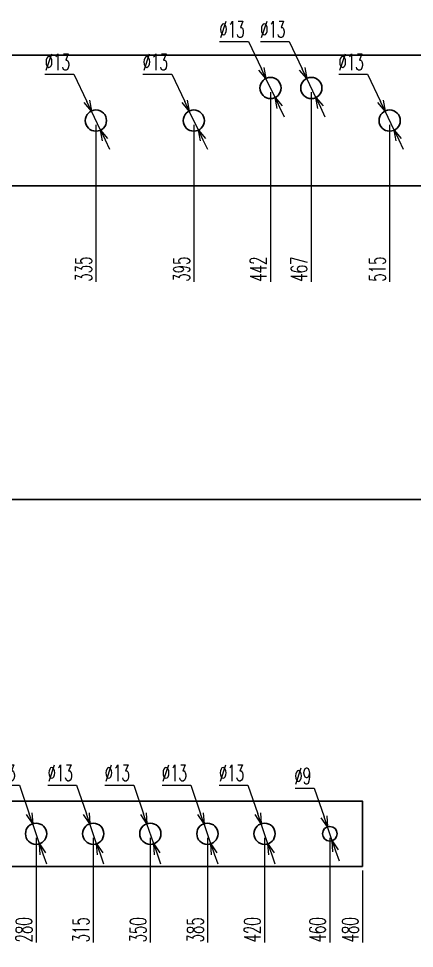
# Model space of a CAD drawing. Header units: millimetres. Extents: x 44190 to 77260, y -67199 to -50358.
# Drawn here: x 58334 to 58577, y -53555 to -52985 of the extents above; entities that cross this region are included whole.
import ezdxf

# ---------------------------------------------------------------- set-up
doc = ezdxf.new("R2010")
doc.units = ezdxf.units.MM
doc.header["$LTSCALE"] = 3
doc.styles.add('Ann_w01', font='romans.shx', dxfattribs={"width": 0.6, "bigfont": 'chineset.shx'})
doc.dimstyles.new('Dim 01_SC05', dxfattribs={"dimscale": 5, "dimtxt": 2, "dimasz": 1.3, "dimexe": 0.5, "dimexo": 0.5, "dimgap": 0.5, "dimtad": 1, "dimtoh": 1, "dimdec": 1, "dimzin": 12, "dimdsep": 46, "dimtxsty": 'Ann_w01', "dimblk": 'OPEN30', "dimcen": 1.5, "dimclrd": 6, "dimclre": 6, "dimclrt": 3, "dimadec": 1, "dimazin": 3, "dimtm": 1e-09, "dimtfac": 1, "dimtdec": 1, "dimtmove": 0, "dimatfit": 3, "dimldrblk": 'OPEN30', "dimfxl": 1, "dimtolj": 1, "dimlwd": 20, "dimlwe": 20, "dimarcsym": 0})

# ---------------------------------------------------------------- blocks, each defined once
blk = doc.blocks.new('*D634')
at = {"color": 6, "lineweight": 20, "transparency": 16777216}
blk.add_line((58381.83, -53049.96), (58381.83, -53146.19), dxfattribs=at)
at = {"layer": 'Defpoints', "color": 0, "transparency": 16777216}
for p in [(58046.83, -53047.46), (58381.83, -53047.46), (58381.83, -53128.26)]:
    blk.add_point(p, dxfattribs=at)
at = {"color": 3, "transparency": 16777216, "insert": (58374.33, -53138.48), "char_height": 10, "attachment_point": 5, "rotation": 90, "style": 'Ann_w01'}
blk.add_mtext('\\A1;335', dxfattribs=at)
blk = doc.blocks.new('_Open30')
at = {"color": 0, "linetype": 'ByBlock', "lineweight": -2}
for p, q in [((-1, 0.268), (0, 0)), ((0, 0), (-1, -0.268)), ((0, 0), (-1, 0))]:
    blk.add_line(p, q, dxfattribs=at)
blk = doc.blocks.new('*D635')
at = {"color": 6, "lineweight": 20, "transparency": 16777216}
blk.add_line((58441.83, -53049.96), (58441.83, -53146.19), dxfattribs=at)
at = {"layer": 'Defpoints', "color": 0, "transparency": 16777216}
for p in [(58046.83, -53047.46), (58441.83, -53047.46), (58441.83, -53128.26)]:
    blk.add_point(p, dxfattribs=at)
at = {"color": 3, "transparency": 16777216, "insert": (58434.33, -53138.48), "char_height": 10, "attachment_point": 5, "rotation": 90, "style": 'Ann_w01'}
blk.add_mtext('\\A1;395', dxfattribs=at)
blk = doc.blocks.new('*D636')
at = {"color": 6, "lineweight": 20, "transparency": 16777216}
blk.add_line((58488.83, -53029.96), (58488.83, -53146.19), dxfattribs=at)
at = {"layer": 'Defpoints', "color": 0, "transparency": 16777216}
for p in [(58488.83, -53027.46), (58046.83, -53047.46), (58488.83, -53128.26)]:
    blk.add_point(p, dxfattribs=at)
at = {"color": 3, "transparency": 16777216, "insert": (58481.33, -53138.48), "char_height": 10, "attachment_point": 5, "rotation": 90, "style": 'Ann_w01'}
blk.add_mtext('\\A1;442', dxfattribs=at)
blk = doc.blocks.new('*D637')
at = {"color": 6, "lineweight": 20, "transparency": 16777216}
blk.add_line((58513.83, -53029.96), (58513.83, -53146.19), dxfattribs=at)
at = {"layer": 'Defpoints', "color": 0, "transparency": 16777216}
for p in [(58513.83, -53027.46), (58046.83, -53047.46), (58513.83, -53128.26)]:
    blk.add_point(p, dxfattribs=at)
at = {"color": 3, "transparency": 16777216, "insert": (58506.33, -53138.48), "char_height": 10, "attachment_point": 5, "rotation": 90, "style": 'Ann_w01'}
blk.add_mtext('\\A1;467', dxfattribs=at)
blk = doc.blocks.new('*D638')
at = {"color": 6, "lineweight": 20, "transparency": 16777216}
blk.add_line((58561.83, -53049.96), (58561.83, -53146.19), dxfattribs=at)
at = {"layer": 'Defpoints', "color": 0, "transparency": 16777216}
for p in [(58046.83, -53047.46), (58561.83, -53047.46), (58561.83, -53128.26)]:
    blk.add_point(p, dxfattribs=at)
at = {"color": 3, "transparency": 16777216, "insert": (58554.33, -53138.48), "char_height": 10, "attachment_point": 5, "rotation": 90, "style": 'Ann_w01'}
blk.add_mtext('\\A1;515', dxfattribs=at)
blk = doc.blocks.new('*D639')
at = {"color": 6, "lineweight": 20, "transparency": 16777216}
blk.add_line((58621.83, -53049.96), (58621.83, -53146.19), dxfattribs=at)
at = {"layer": 'Defpoints', "color": 0, "transparency": 16777216}
for p in [(58046.83, -53047.46), (58621.83, -53047.46), (58621.83, -53128.26)]:
    blk.add_point(p, dxfattribs=at)
at = {"color": 3, "transparency": 16777216, "insert": (58614.33, -53138.48), "char_height": 10, "attachment_point": 5, "rotation": 90, "style": 'Ann_w01'}
blk.add_mtext('\\A1;575', dxfattribs=at)
blk = doc.blocks.new('*D640')
at = {"color": 6, "lineweight": 20, "transparency": 16777216}
blk.add_line((58681.83, -53049.96), (58681.83, -53145.91), dxfattribs=at)
at = {"layer": 'Defpoints', "color": 0, "transparency": 16777216}
for p in [(58046.83, -53047.46), (58681.83, -53047.46), (58681.83, -53128.26)]:
    blk.add_point(p, dxfattribs=at)
at = {"color": 3, "transparency": 16777216, "insert": (58674.33, -53138.33), "char_height": 10, "attachment_point": 5, "rotation": 90, "style": 'Ann_w01'}
blk.add_mtext('\\A1;635', dxfattribs=at)
blk = doc.blocks.new('*D641')
at = {"color": 6, "lineweight": 20, "transparency": 16777216}
blk.add_line((58736.83, -53069.96), (58736.83, -53145.91), dxfattribs=at)
at = {"layer": 'Defpoints', "color": 0, "transparency": 16777216}
for p in [(58046.83, -53047.46), (58736.83, -53067.46), (58736.83, -53128.26)]:
    blk.add_point(p, dxfattribs=at)
at = {"color": 3, "transparency": 16777216, "insert": (58729.33, -53138.33), "char_height": 10, "attachment_point": 5, "rotation": 90, "style": 'Ann_w01'}
blk.add_mtext('\\A1;690', dxfattribs=at)
blk = doc.blocks.new('*D642')
at = {"color": 6, "lineweight": 20, "transparency": 16777216}
blk.add_line((58786.83, -53089.96), (58786.83, -53146.19), dxfattribs=at)
at = {"layer": 'Defpoints', "color": 0, "transparency": 16777216}
for p in [(58046.83, -53047.46), (58786.83, -53087.46), (58786.83, -53128.26)]:
    blk.add_point(p, dxfattribs=at)
at = {"color": 3, "transparency": 16777216, "insert": (58779.33, -53138.48), "char_height": 10, "attachment_point": 5, "rotation": 90, "style": 'Ann_w01'}
blk.add_mtext('\\A1;740', dxfattribs=at)
blk = doc.blocks.new('*D652')
at = {"color": 6, "lineweight": 20, "transparency": 16777216}
for p, q in [((58350.63, -53019.03), (58368.27, -53019.03)), ((58368.27, -53019.03), (58376.23, -53035.73)), ((58384.63, -53053.33), (58379.03, -53041.59)), ((58387.42, -53059.19), (58390.22, -53065.06))]:
    blk.add_line(p, q, dxfattribs=at)
at = {"layer": 'Defpoints', "color": 0, "transparency": 16777216}
for p in [(58379.03, -53041.59), (58384.63, -53053.33)]:
    blk.add_point(p, dxfattribs=at)
at = {"color": 6, "lineweight": 20, "transparency": 16777216, "xscale": 6.5, "yscale": 6.5, "zscale": 6.5}
for p, rotation in [((58379.03, -53041.59), 295.4934943765007), ((58384.63, -53053.33), 115.4934943765006)]:
    blk.add_blockref('_Open30', p, dxfattribs=dict(at, rotation=rotation))
at = {"color": 3, "transparency": 16777216, "insert": (58358.2, -53011.53), "char_height": 10, "attachment_point": 5, "style": 'Ann_w01'}
blk.add_mtext('\\A1;∅13', dxfattribs=at)
blk = doc.blocks.new('*D653')
at = {"color": 6, "lineweight": 20, "transparency": 16777216}
for p, q in [((58410.63, -53019.03), (58428.27, -53019.03)), ((58428.27, -53019.03), (58436.23, -53035.73)), ((58444.63, -53053.33), (58439.03, -53041.59)), ((58447.42, -53059.19), (58450.22, -53065.06))]:
    blk.add_line(p, q, dxfattribs=at)
at = {"layer": 'Defpoints', "color": 0, "transparency": 16777216}
for p in [(58439.03, -53041.59), (58444.63, -53053.33)]:
    blk.add_point(p, dxfattribs=at)
at = {"color": 6, "lineweight": 20, "transparency": 16777216, "xscale": 6.5, "yscale": 6.5, "zscale": 6.5}
for p, rotation in [((58439.03, -53041.59), 295.4934943765007), ((58444.63, -53053.33), 115.4934943765006)]:
    blk.add_blockref('_Open30', p, dxfattribs=dict(at, rotation=rotation))
at = {"color": 3, "transparency": 16777216, "insert": (58418.2, -53011.53), "char_height": 10, "attachment_point": 5, "style": 'Ann_w01'}
blk.add_mtext('\\A1;∅13', dxfattribs=at)
blk = doc.blocks.new('*D655')
at = {"color": 6, "lineweight": 20, "transparency": 16777216}
for p, q in [((58530.63, -53019.03), (58548.27, -53019.03)), ((58548.27, -53019.03), (58556.23, -53035.73)), ((58564.63, -53053.33), (58559.03, -53041.59)), ((58567.42, -53059.19), (58570.22, -53065.06))]:
    blk.add_line(p, q, dxfattribs=at)
at = {"layer": 'Defpoints', "color": 0, "transparency": 16777216}
for p in [(58559.03, -53041.59), (58564.63, -53053.33)]:
    blk.add_point(p, dxfattribs=at)
at = {"color": 6, "lineweight": 20, "transparency": 16777216, "xscale": 6.5, "yscale": 6.5, "zscale": 6.5}
for p, rotation in [((58559.03, -53041.59), 295.4934943764993), ((58564.63, -53053.33), 115.4934943764993)]:
    blk.add_blockref('_Open30', p, dxfattribs=dict(at, rotation=rotation))
at = {"color": 3, "transparency": 16777216, "insert": (58538.2, -53011.53), "char_height": 10, "attachment_point": 5, "style": 'Ann_w01'}
blk.add_mtext('\\A1;∅13', dxfattribs=at)
blk = doc.blocks.new('*D660')
at = {"color": 6, "lineweight": 20, "transparency": 16777216}
for p, q in [((58482.63, -52999.03), (58500.27, -52999.03)), ((58500.27, -52999.03), (58508.23, -53015.73)), ((58516.63, -53033.33), (58511.03, -53021.59)), ((58519.42, -53039.19), (58522.22, -53045.06))]:
    blk.add_line(p, q, dxfattribs=at)
at = {"layer": 'Defpoints', "color": 0, "transparency": 16777216}
for p in [(58511.03, -53021.59), (58516.63, -53033.33)]:
    blk.add_point(p, dxfattribs=at)
at = {"color": 6, "lineweight": 20, "transparency": 16777216, "xscale": 6.5, "yscale": 6.5, "zscale": 6.5}
for p, rotation in [((58511.03, -53021.59), 295.4934943765999), ((58516.63, -53033.33), 115.4934943765999)]:
    blk.add_blockref('_Open30', p, dxfattribs=dict(at, rotation=rotation))
at = {"color": 3, "transparency": 16777216, "insert": (58490.2, -52991.53), "char_height": 10, "attachment_point": 5, "style": 'Ann_w01'}
blk.add_mtext('\\A1;∅13', dxfattribs=at)
blk = doc.blocks.new('*D661')
at = {"color": 6, "lineweight": 20, "transparency": 16777216}
for p, q in [((58457.63, -52999.03), (58475.27, -52999.03)), ((58475.27, -52999.03), (58483.23, -53015.73)), ((58491.63, -53033.33), (58486.03, -53021.59)), ((58494.42, -53039.19), (58497.22, -53045.06))]:
    blk.add_line(p, q, dxfattribs=at)
at = {"layer": 'Defpoints', "color": 0, "transparency": 16777216}
for p in [(58486.03, -53021.59), (58491.63, -53033.33)]:
    blk.add_point(p, dxfattribs=at)
at = {"color": 6, "lineweight": 20, "transparency": 16777216, "xscale": 6.5, "yscale": 6.5, "zscale": 6.5}
for p, rotation in [((58486.03, -53021.59), 295.4934943764993), ((58491.63, -53033.33), 115.4934943764993)]:
    blk.add_blockref('_Open30', p, dxfattribs=dict(at, rotation=rotation))
at = {"color": 3, "transparency": 16777216, "insert": (58465.2, -52991.53), "char_height": 10, "attachment_point": 5, "style": 'Ann_w01'}
blk.add_mtext('\\A1;∅13', dxfattribs=at)
blk = doc.blocks.new('*D675')
at = {"color": 6, "lineweight": 20, "transparency": 16777216}
blk.add_line((58345.18, -53486.92), (58345.18, -53551.01), dxfattribs=at)
at = {"layer": 'Defpoints', "color": 0, "transparency": 16777216}
for p in [(58065.18, -53484.42), (58345.18, -53484.42), (58345.18, -53533.08)]:
    blk.add_point(p, dxfattribs=at)
at = {"color": 3, "transparency": 16777216, "insert": (58337.68, -53543.29), "char_height": 10, "attachment_point": 5, "rotation": 90, "style": 'Ann_w01'}
blk.add_mtext('\\A1;280', dxfattribs=at)
blk = doc.blocks.new('*D676')
at = {"color": 6, "lineweight": 20, "transparency": 16777216}
blk.add_line((58380.18, -53486.92), (58380.18, -53551.01), dxfattribs=at)
at = {"layer": 'Defpoints', "color": 0, "transparency": 16777216}
for p in [(58065.18, -53484.42), (58380.18, -53484.42), (58380.18, -53533.08)]:
    blk.add_point(p, dxfattribs=at)
at = {"color": 3, "transparency": 16777216, "insert": (58372.68, -53543.29), "char_height": 10, "attachment_point": 5, "rotation": 90, "style": 'Ann_w01'}
blk.add_mtext('\\A1;315', dxfattribs=at)
blk = doc.blocks.new('*D677')
at = {"color": 6, "lineweight": 20, "transparency": 16777216}
blk.add_line((58415.18, -53486.92), (58415.18, -53551.01), dxfattribs=at)
at = {"layer": 'Defpoints', "color": 0, "transparency": 16777216}
for p in [(58065.18, -53484.42), (58415.18, -53484.42), (58415.18, -53533.08)]:
    blk.add_point(p, dxfattribs=at)
at = {"color": 3, "transparency": 16777216, "insert": (58407.68, -53543.29), "char_height": 10, "attachment_point": 5, "rotation": 90, "style": 'Ann_w01'}
blk.add_mtext('\\A1;350', dxfattribs=at)
blk = doc.blocks.new('*D678')
at = {"color": 6, "lineweight": 20, "transparency": 16777216}
blk.add_line((58450.18, -53486.92), (58450.18, -53551.01), dxfattribs=at)
at = {"layer": 'Defpoints', "color": 0, "transparency": 16777216}
for p in [(58065.18, -53484.42), (58450.18, -53484.42), (58450.18, -53533.08)]:
    blk.add_point(p, dxfattribs=at)
at = {"color": 3, "transparency": 16777216, "insert": (58442.68, -53543.29), "char_height": 10, "attachment_point": 5, "rotation": 90, "style": 'Ann_w01'}
blk.add_mtext('\\A1;385', dxfattribs=at)
blk = doc.blocks.new('*D679')
at = {"color": 6, "lineweight": 20, "transparency": 16777216}
blk.add_line((58485.18, -53486.92), (58485.18, -53551.01), dxfattribs=at)
at = {"layer": 'Defpoints', "color": 0, "transparency": 16777216}
for p in [(58065.18, -53484.42), (58485.18, -53484.42), (58485.18, -53533.08)]:
    blk.add_point(p, dxfattribs=at)
at = {"color": 3, "transparency": 16777216, "insert": (58477.68, -53543.29), "char_height": 10, "attachment_point": 5, "rotation": 90, "style": 'Ann_w01'}
blk.add_mtext('\\A1;420', dxfattribs=at)
blk = doc.blocks.new('*D680')
at = {"color": 6, "lineweight": 20, "transparency": 16777216}
blk.add_line((58525.18, -53486.92), (58525.18, -53551.01), dxfattribs=at)
at = {"layer": 'Defpoints', "color": 0, "transparency": 16777216}
for p in [(58065.18, -53484.42), (58525.18, -53484.42), (58525.18, -53533.08)]:
    blk.add_point(p, dxfattribs=at)
at = {"color": 3, "transparency": 16777216, "insert": (58517.68, -53543.29), "char_height": 10, "attachment_point": 5, "rotation": 90, "style": 'Ann_w01'}
blk.add_mtext('\\A1;460', dxfattribs=at)
blk = doc.blocks.new('*D681')
at = {"color": 6, "lineweight": 20, "transparency": 16777216}
blk.add_line((58545.18, -53506.92), (58545.18, -53551.01), dxfattribs=at)
at = {"layer": 'Defpoints', "color": 0, "transparency": 16777216}
for p in [(58065.18, -53484.42), (58545.18, -53504.42), (58545.18, -53533.08)]:
    blk.add_point(p, dxfattribs=at)
at = {"color": 3, "transparency": 16777216, "insert": (58537.68, -53543.29), "char_height": 10, "attachment_point": 5, "rotation": 90, "style": 'Ann_w01'}
blk.add_mtext('\\A1;480', dxfattribs=at)
blk = doc.blocks.new('*D682')
at = {"color": 6, "lineweight": 20, "transparency": 16777216}
for p, q in [((58503.99, -53456.51), (58515.64, -53456.51)), ((58515.64, -53456.51), (58521.62, -53474.01)), ((58526.63, -53488.68), (58523.72, -53480.16)), ((58528.74, -53494.83), (58530.84, -53500.98))]:
    blk.add_line(p, q, dxfattribs=at)
at = {"layer": 'Defpoints', "color": 0, "transparency": 16777216}
for p in [(58523.72, -53480.16), (58526.63, -53488.68)]:
    blk.add_point(p, dxfattribs=at)
at = {"color": 6, "lineweight": 20, "transparency": 16777216, "xscale": 6.5, "yscale": 6.5, "zscale": 6.5}
for p, rotation in [((58523.72, -53480.16), 288.8738670982067), ((58526.63, -53488.68), 108.8738670982067)]:
    blk.add_blockref('_Open30', p, dxfattribs=dict(at, rotation=rotation))
at = {"color": 3, "transparency": 16777216, "insert": (58508.56, -53449.01), "char_height": 10, "attachment_point": 5, "style": 'Ann_w01'}
blk.add_mtext('\\A1;∅9', dxfattribs=at)
blk = doc.blocks.new('*D683')
at = {"color": 6, "lineweight": 20, "transparency": 16777216}
for p, q in [((58457.35, -53454.61), (58474.99, -53454.61)), ((58474.99, -53454.61), (58480.97, -53472.12)), ((58487.28, -53490.57), (58483.08, -53478.27)), ((58489.38, -53496.72), (58491.49, -53502.87))]:
    blk.add_line(p, q, dxfattribs=at)
at = {"layer": 'Defpoints', "color": 0, "transparency": 16777216}
for p in [(58483.08, -53478.27), (58487.28, -53490.57)]:
    blk.add_point(p, dxfattribs=at)
at = {"color": 6, "lineweight": 20, "transparency": 16777216, "xscale": 6.5, "yscale": 6.5, "zscale": 6.5}
for p, rotation in [((58483.08, -53478.27), 288.8738670982193), ((58487.28, -53490.57), 108.8738670982193)]:
    blk.add_blockref('_Open30', p, dxfattribs=dict(at, rotation=rotation))
at = {"color": 3, "transparency": 16777216, "insert": (58464.92, -53447.11), "char_height": 10, "attachment_point": 5, "style": 'Ann_w01'}
blk.add_mtext('\\A1;∅13', dxfattribs=at)
blk = doc.blocks.new('*D684')
at = {"color": 6, "lineweight": 20, "transparency": 16777216}
for p, q in [((58422.35, -53454.61), (58439.99, -53454.61)), ((58439.99, -53454.61), (58445.97, -53472.12)), ((58452.28, -53490.57), (58448.08, -53478.27)), ((58454.38, -53496.72), (58456.49, -53502.87))]:
    blk.add_line(p, q, dxfattribs=at)
at = {"layer": 'Defpoints', "color": 0, "transparency": 16777216}
for p in [(58448.08, -53478.27), (58452.28, -53490.57)]:
    blk.add_point(p, dxfattribs=at)
at = {"color": 6, "lineweight": 20, "transparency": 16777216, "xscale": 6.5, "yscale": 6.5, "zscale": 6.5}
for p, rotation in [((58448.08, -53478.27), 288.8738670983519), ((58452.28, -53490.57), 108.8738670983519)]:
    blk.add_blockref('_Open30', p, dxfattribs=dict(at, rotation=rotation))
at = {"color": 3, "transparency": 16777216, "insert": (58429.92, -53447.11), "char_height": 10, "attachment_point": 5, "style": 'Ann_w01'}
blk.add_mtext('\\A1;∅13', dxfattribs=at)
blk = doc.blocks.new('*D685')
at = {"color": 6, "lineweight": 20, "transparency": 16777216}
for p, q in [((58387.35, -53454.61), (58404.99, -53454.61)), ((58404.99, -53454.61), (58410.97, -53472.12)), ((58417.28, -53490.57), (58413.08, -53478.27)), ((58419.38, -53496.72), (58421.49, -53502.87))]:
    blk.add_line(p, q, dxfattribs=at)
at = {"layer": 'Defpoints', "color": 0, "transparency": 16777216}
for p in [(58413.08, -53478.27), (58417.28, -53490.57)]:
    blk.add_point(p, dxfattribs=at)
at = {"color": 6, "lineweight": 20, "transparency": 16777216, "xscale": 6.5, "yscale": 6.5, "zscale": 6.5}
for p, rotation in [((58413.08, -53478.27), 288.873867098391), ((58417.28, -53490.57), 108.8738670983911)]:
    blk.add_blockref('_Open30', p, dxfattribs=dict(at, rotation=rotation))
at = {"color": 3, "transparency": 16777216, "insert": (58394.92, -53447.11), "char_height": 10, "attachment_point": 5, "style": 'Ann_w01'}
blk.add_mtext('\\A1;∅13', dxfattribs=at)
blk = doc.blocks.new('*D686')
at = {"color": 6, "lineweight": 20, "transparency": 16777216}
for p, q in [((58352.35, -53454.61), (58369.99, -53454.61)), ((58369.99, -53454.61), (58375.97, -53472.12)), ((58382.28, -53490.57), (58378.08, -53478.27)), ((58384.38, -53496.72), (58386.49, -53502.87))]:
    blk.add_line(p, q, dxfattribs=at)
at = {"layer": 'Defpoints', "color": 0, "transparency": 16777216}
for p in [(58378.08, -53478.27), (58382.28, -53490.57)]:
    blk.add_point(p, dxfattribs=at)
at = {"color": 6, "lineweight": 20, "transparency": 16777216, "xscale": 6.5, "yscale": 6.5, "zscale": 6.5}
for p, rotation in [((58378.08, -53478.27), 288.873867098494), ((58382.28, -53490.57), 108.873867098494)]:
    blk.add_blockref('_Open30', p, dxfattribs=dict(at, rotation=rotation))
at = {"color": 3, "transparency": 16777216, "insert": (58359.92, -53447.11), "char_height": 10, "attachment_point": 5, "style": 'Ann_w01'}
blk.add_mtext('\\A1;∅13', dxfattribs=at)
blk = doc.blocks.new('*D687')
at = {"color": 6, "lineweight": 20, "transparency": 16777216}
for p, q in [((58317.35, -53454.61), (58334.99, -53454.61)), ((58334.99, -53454.61), (58340.97, -53472.12)), ((58347.28, -53490.57), (58343.08, -53478.27)), ((58349.38, -53496.72), (58351.49, -53502.87))]:
    blk.add_line(p, q, dxfattribs=at)
at = {"layer": 'Defpoints', "color": 0, "transparency": 16777216}
for p in [(58343.08, -53478.27), (58347.28, -53490.57)]:
    blk.add_point(p, dxfattribs=at)
at = {"color": 6, "lineweight": 20, "transparency": 16777216, "xscale": 6.5, "yscale": 6.5, "zscale": 6.5}
for p, rotation in [((58343.08, -53478.27), 288.8738670981379), ((58347.28, -53490.57), 108.8738670981379)]:
    blk.add_blockref('_Open30', p, dxfattribs=dict(at, rotation=rotation))
at = {"color": 3, "transparency": 16777216, "insert": (58324.92, -53447.11), "char_height": 10, "attachment_point": 5, "style": 'Ann_w01'}
blk.add_mtext('\\A1;∅13', dxfattribs=at)

msp = doc.modelspace()

# ---------------------------------------------------------------- linework, layer by layer
msp.add_line((57471.29, -53279.56), (62010.49, -53279.56))
at = {"color": 4}
msp.add_lwpolyline([(58046.83, -53007.46), (58046.83, -53087.46), (58786.83, -53087.46), (58786.83, -53007.46)], close=True, dxfattribs=at)
msp.add_lwpolyline([(58065.18, -53504.42), (58545.18, -53504.42), (58545.18, -53464.42), (58065.18, -53464.42)], close=True)
for centre in [(58488.83, -53027.46), (58513.83, -53027.46), (58381.83, -53047.46), (58441.83, -53047.46), (58561.83, -53047.46)]:
    msp.add_circle(centre, 6.5, dxfattribs=at)
for centre, radius in [((58345.18, -53484.42), 6.5), ((58380.18, -53484.42), 6.5), ((58415.18, -53484.42), 6.5), ((58450.18, -53484.42), 6.5), ((58485.18, -53484.42), 6.5), ((58525.18, -53484.42), 4.5)]:
    msp.add_circle(centre, radius)

# ---------------------------------------------------------------- dimensions: what is measured, and where the dimension line sits
for p1, p2, picture, middle in [((58491.63, -53033.33), (58486.03, -53021.59), '*D661', (58465.2, -52999.03)), ((58516.63, -53033.33), (58511.03, -53021.59), '*D660', (58490.2, -52999.03)), ((58384.63, -53053.33), (58379.03, -53041.59), '*D652', (58358.2, -53019.03)), ((58444.63, -53053.33), (58439.03, -53041.59), '*D653', (58418.2, -53019.03)), ((58564.63, -53053.33), (58559.03, -53041.59), '*D655', (58538.2, -53019.03)), ((58347.28, -53490.57), (58343.08, -53478.27), '*D687', (58324.92, -53454.61)), ((58382.28, -53490.57), (58378.08, -53478.27), '*D686', (58359.92, -53454.61)), ((58417.28, -53490.57), (58413.08, -53478.27), '*D685', (58394.92, -53454.61)), ((58452.28, -53490.57), (58448.08, -53478.27), '*D684', (58429.92, -53454.61)), ((58487.28, -53490.57), (58483.08, -53478.27), '*D683', (58464.92, -53454.61)), ((58526.63, -53488.68), (58523.72, -53480.16), '*D682', (58508.56, -53456.51))]:
    dim = msp.add_diameter_dim_2p(p1=p1, p2=p2, dimstyle='Dim 01_SC05')
    dim.commit()
    dim.dimension.update_dxf_attribs({"geometry": picture, "text_midpoint": middle, "dimtype": 163})
for feature_location, offset, origin, picture, middle in [((58488.83, -53027.46), (0, -100.8), (58046.83, -53047.46), '*D636', (58481.33, -53138.48)), ((58513.83, -53027.46), (0, -100.8), (58046.83, -53047.46), '*D637', (58506.33, -53138.48)), ((58381.83, -53047.46), (0, -80.8), (58046.83, -53047.46), '*D634', (58374.33, -53138.48)), ((58441.83, -53047.46), (0, -80.8), (58046.83, -53047.46), '*D635', (58434.33, -53138.48)), ((58561.83, -53047.46), (0, -80.8), (58046.83, -53047.46), '*D638', (58554.33, -53138.48)), ((58621.83, -53047.46), (0, -80.8), (58046.83, -53047.46), '*D639', (58614.33, -53138.48)), ((58681.83, -53047.46), (0, -80.8), (58046.83, -53047.46), '*D640', (58674.33, -53138.33)), ((58736.83, -53067.46), (0, -60.8), (58046.83, -53047.46), '*D641', (58729.33, -53138.33)), ((58786.83, -53087.46), (0, -40.8), (58046.83, -53047.46), '*D642', (58779.33, -53138.48)), ((58345.18, -53484.42), (0, -48.66), (58065.18, -53484.42), '*D675', (58337.68, -53543.29)), ((58380.18, -53484.42), (0, -48.66), (58065.18, -53484.42), '*D676', (58372.68, -53543.29)), ((58415.18, -53484.42), (0, -48.66), (58065.18, -53484.42), '*D677', (58407.68, -53543.29)), ((58450.18, -53484.42), (0, -48.66), (58065.18, -53484.42), '*D678', (58442.68, -53543.29)), ((58485.18, -53484.42), (0, -48.66), (58065.18, -53484.42), '*D679', (58477.68, -53543.29)), ((58525.18, -53484.42), (0, -48.66), (58065.18, -53484.42), '*D680', (58517.68, -53543.29)), ((58545.18, -53504.42), (0, -28.66), (58065.18, -53484.42), '*D681', (58537.68, -53543.29))]:
    dim = msp.add_ordinate_dim(feature_location=feature_location, offset=offset, dtype=1, origin=origin, dimstyle='Dim 01_SC05')
    dim.commit()
    dim.dimension.update_dxf_attribs({"geometry": picture, "text_midpoint": middle})

doc.saveas('drawing.dxf')
